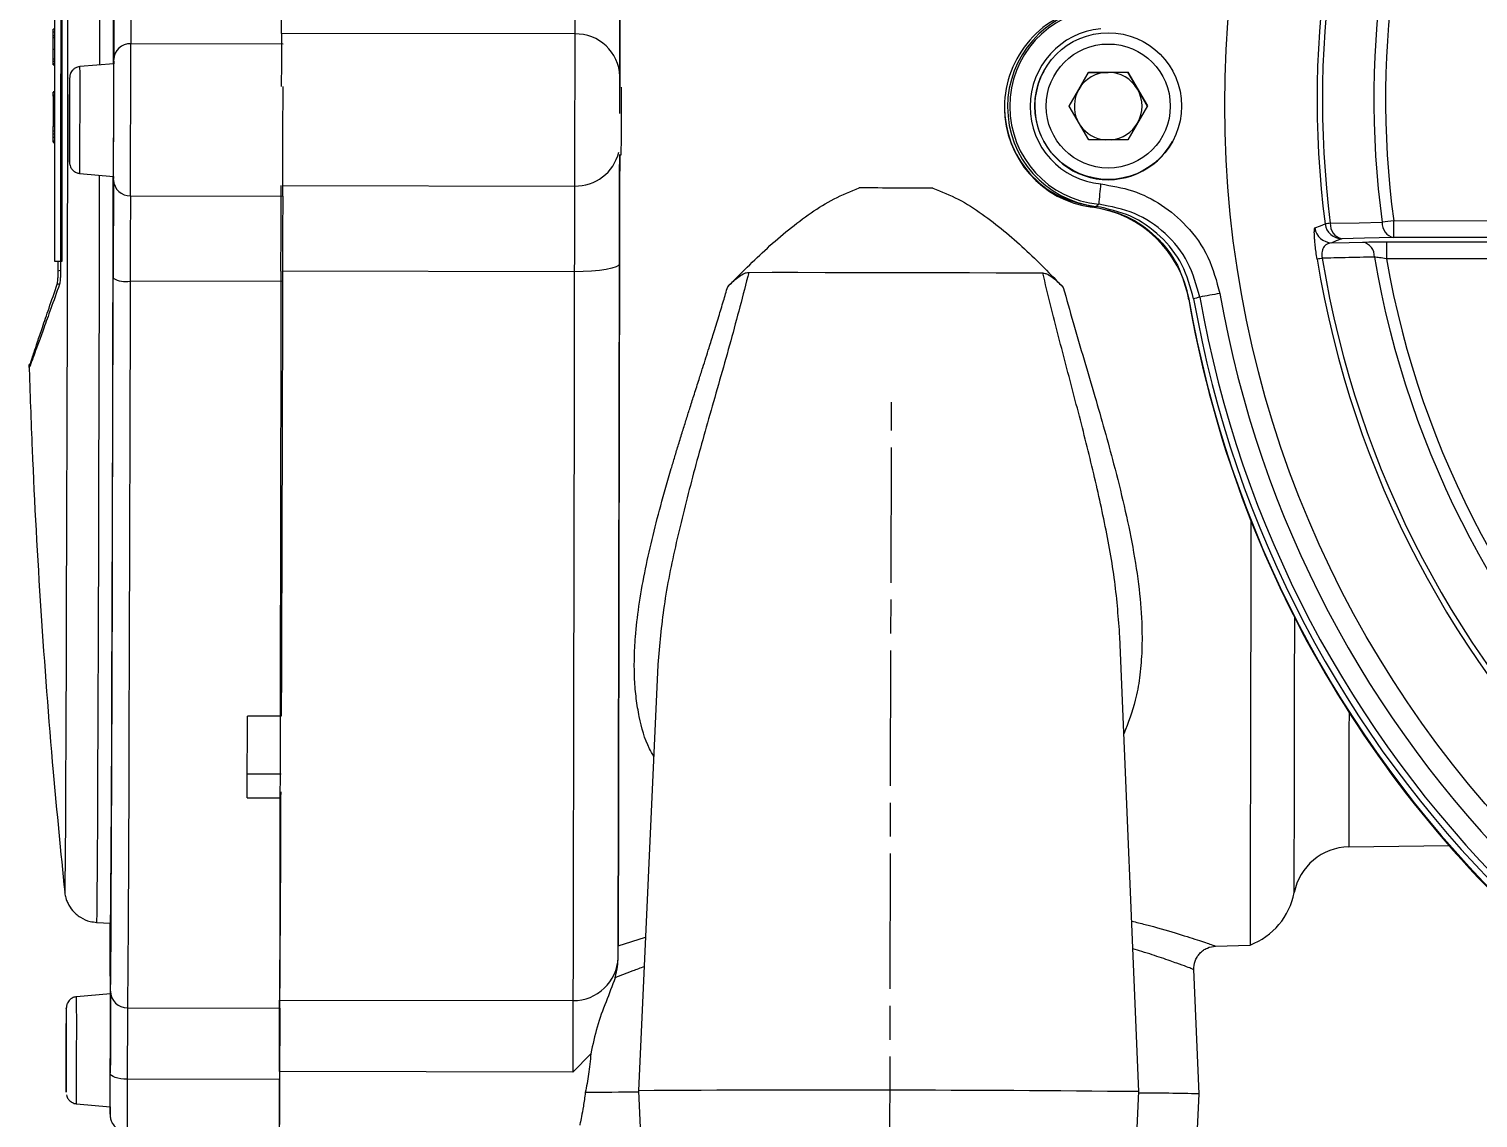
# Model space of a CAD drawing. Header units: millimetres. Extents: x 2320 to 4000, y 933 to 2121.
# Drawn here: x 2625.3 to 2753.8, y 1793.3 to 1889.8 of the extents above; entities that cross this region are included whole.
import ezdxf

# ---------------------------------------------------------------- set-up
doc = ezdxf.new("R2010")
doc.units = ezdxf.units.MM
doc.linetypes.add('AM_ISO08W050', pattern=[18, 12, -1.5, 3, -1.5])
doc.layers.add('AM_7', color=4, linetype='AM_ISO08W050', lineweight=25)

msp = doc.modelspace()

# ---------------------------------------------------------------- linework, layer by layer
at = {"color": 7, "linetype": 'Continuous', "lineweight": 25}
for p, q in [((2627.593, 1895.22), (2627.593, 1869.22)), ((2628.293, 1869.22), (2628.293, 1895.22)), ((2627.593, 1889.774), (2627.493, 1889.774)), ((2627.493, 1889.53), (2627.493, 1889.774)), ((2627.593, 1889.53), (2627.493, 1889.53)), ((2627.493, 1889.179), (2627.493, 1889.53)), ((2627.593, 1889.179), (2627.493, 1889.179)), ((2627.493, 1889.017), (2627.493, 1889.179)), ((2673.713, 1889.359), (2647.713, 1889.408)), ((2627.593, 1889.017), (2627.493, 1889.017)), ((2627.493, 1887.989), (2627.493, 1889.017)), ((2627.593, 1887.989), (2627.493, 1887.989)), ((2647.857, 1888.465), (2634.357, 1888.49)), ((2627.593, 1887.124), (2627.493, 1887.124)), ((2627.493, 1886.907), (2627.493, 1887.124)), ((2627.593, 1886.907), (2627.493, 1886.907)), ((2627.493, 1886.745), (2627.493, 1886.907)), ((2627.493, 1886.745), (2627.593, 1886.745)), ((2627.493, 1886.691), (2627.493, 1886.745)), ((2627.593, 1886.691), (2627.493, 1886.691)), ((2627.493, 1886.61), (2627.493, 1886.691)), ((2627.493, 1886.61), (2627.593, 1886.61)), ((2632.85, 1886.724), (2629.862, 1886.469)), ((2715.288, 1886.082), (2715.276, 1886.06)), ((2717.529, 1882.956), (2719.251, 1885.962)), ((2718.383, 1884.446), (2719.244, 1885.949)), ((2719.244, 1885.949), (2719.251, 1885.962)), ((2719.244, 1885.949), (2720.976, 1885.955)), ((2719.251, 1885.962), (2722.715, 1885.973)), ((2720.976, 1885.955), (2722.709, 1885.96)), ((2722.709, 1885.96), (2722.715, 1885.973)), ((2722.709, 1885.96), (2723.579, 1884.463)), ((2722.715, 1885.973), (2724.457, 1882.978)), ((2627.593, 1884.22), (2627.493, 1884.22)), ((2627.593, 1884.201), (2627.493, 1884.201)), ((2627.493, 1884.182), (2627.493, 1884.201)), ((2627.593, 1884.182), (2627.493, 1884.182)), ((2627.493, 1884.125), (2627.493, 1884.182)), ((2627.593, 1884.125), (2627.493, 1884.125)), ((2627.493, 1883.936), (2627.493, 1884.125)), ((2632.853, 1884.724), (2632.853, 1884.724)), ((2717.529, 1882.956), (2718.383, 1884.446)), ((2723.579, 1884.463), (2724.45, 1882.966)), ((2627.593, 1883.936), (2627.493, 1883.936)), ((2627.493, 1883.834), (2627.493, 1883.936)), ((2627.593, 1883.834), (2627.493, 1883.834)), ((2627.493, 1883.834), (2627.493, 1881.142)), ((2711.801, 1882.912), (2711.801, 1882.834)), ((2719.27, 1879.962), (2717.529, 1882.956)), ((2724.457, 1882.978), (2722.734, 1879.973)), ((2627.593, 1881.142), (2627.493, 1881.142)), ((2627.493, 1880.807), (2627.493, 1881.142)), ((2627.493, 1880.783), (2627.593, 1880.783)), ((2627.493, 1880.511), (2627.493, 1880.566)), ((2627.493, 1880.491), (2627.593, 1880.491)), ((2627.493, 1880.199), (2627.593, 1880.199)), ((2627.593, 1879.866), (2627.493, 1879.866)), ((2627.493, 1879.752), (2627.493, 1879.866)), ((2627.593, 1879.752), (2627.493, 1879.752)), ((2627.593, 1879.714), (2627.493, 1879.714)), ((2722.734, 1879.973), (2719.27, 1879.962)), ((2726.682, 1879.824), (2726.695, 1879.846)), ((2632.842, 1878.724), (2632.842, 1878.724)), ((2677.655, 1878.64), (2677.835, 1878.64)), ((2629.844, 1876.991), (2632.831, 1876.724)), ((2634.332, 1875.01), (2647.832, 1874.984)), ((2647.837, 1875.927), (2673.688, 1875.879)), ((2719.566, 1873.998), (2719.566, 1874.077)), ((2746.288, 1872.808), (2793.262, 1872.868)), ((2793.262, 1871.364), (2746.288, 1871.304)), ((2745.652, 1870.931), (2793.231, 1870.992)), ((2627.593, 1869.22), (2628.293, 1869.22)), ((2627.924, 1868.361), (2627.924, 1869.22)), ((2793.231, 1869.488), (2745.651, 1869.427)), ((2627.924, 1868.361), (2628.134, 1868.411)), ((2647.807, 1867.412), (2634.307, 1867.437)), ((2673.673, 1868.287), (2647.809, 1868.335)), ((2627.845, 1867.178), (2628.061, 1867.226)), ((2728.144, 1865.86), (2728.144, 1865.781)), ((2625.352, 1859.767), (2625.353, 1859.776)), ((2723.707, 1795.616), (2722.023, 1835.926)), ((2681.086, 1833.443), (2679.367, 1795.699)), ((2647.702, 1828.879), (2644.702, 1828.884)), ((2644.684, 1823.78), (2647.677, 1823.774)), ((2644.676, 1821.669), (2647.676, 1821.664)), ((2647.676, 1821.664), (2647.677, 1822.179)), ((2742.307, 1817.305), (2751.176, 1817.443)), ((2628.505, 1813.309), (2628.505, 1813.313)), ((2631.328, 1810.618), (2632.565, 1810.551)), ((2677.56, 1807.663), (2677.561, 1808.524)), ((2677.561, 1808.524), (2679.987, 1809.3)), ((2730.489, 1808.51), (2733.562, 1808.611)), ((2730.509, 1808.511), (2730.489, 1808.517)), ((2733.562, 1808.612), (2733.562, 1808.611)), ((2677.558, 1807.501), (2677.56, 1807.663)), ((2729.037, 1795.416), (2728.577, 1806.429)), ((2632.53, 1804.52), (2632.531, 1804.277)), ((2632.553, 1804.453), (2632.551, 1804.279)), ((2632.553, 1804.279), (2629.565, 1804.023)), ((2647.583, 1803.736), (2673.552, 1803.688)), ((2632.557, 1802.279), (2632.556, 1802.279)), ((2634.075, 1803.041), (2647.575, 1803.015)), ((2673.54, 1797.341), (2675.143, 1798.976)), ((2647.55, 1796.693), (2634.05, 1796.719)), ((2673.54, 1797.341), (2647.552, 1797.39)), ((2632.545, 1796.279), (2632.545, 1796.279)), ((2679.367, 1795.699), (2679.785, 1785.704)), ((2723.252, 1785.623), (2723.707, 1795.616)), ((2728.582, 1785.428), (2729.037, 1795.416)), ((2629.548, 1794.546), (2632.534, 1794.279))]:
    msp.add_line(p, q, dxfattribs=at)
at = {"color": 7, "linetype": 'Continuous', "lineweight": 25, "flags": 128}
for points in [[(2631.596, 1952.892), (2631.602, 1952.814), (2631.61, 1952.404), (2631.617, 1951.644), (2631.623, 1950.54), (2631.628, 1949.094), (2631.633, 1947.316), (2631.637, 1945.214), (2631.64, 1942.798), (2631.642, 1940.08), (2631.643, 1937.074), (2631.643, 1933.794), (2631.643, 1930.257), (2631.641, 1926.48), (2631.639, 1922.482), (2631.636, 1918.282), (2631.632, 1913.902), (2631.627, 1909.363), (2631.621, 1904.687), (2631.614, 1899.898), (2631.607, 1895.019), (2631.599, 1890.075), (2631.593, 1886.617)], [(2632.83, 1886.723), (2632.832, 1888.028), (2632.841, 1893.015), (2632.848, 1897.947), (2632.855, 1902.797), (2632.861, 1907.543), (2632.867, 1912.16), (2632.871, 1916.626), (2632.875, 1920.918), (2632.878, 1925.015), (2632.879, 1928.896), (2632.88, 1932.542), (2632.88, 1935.936), (2632.879, 1939.059), (2632.878, 1941.897), (2632.875, 1944.436), (2632.872, 1946.662), (2632.867, 1948.565), (2632.862, 1950.134), (2632.856, 1951.364), (2632.849, 1952.246), (2632.842, 1952.777), (2632.833, 1952.955)], [(2673.727, 1896.911), (2673.725, 1895.662), (2673.723, 1894.464), (2673.72, 1893.336), (2673.718, 1892.298), (2673.717, 1891.367), (2673.715, 1890.558), (2673.714, 1889.885), (2673.713, 1889.359)], [(2677.717, 1891.64), (2677.707, 1886.343), (2677.704, 1884.64)], [(2673.713, 1889.359), (2673.711, 1888.56), (2673.709, 1887.413), (2673.707, 1885.985), (2673.704, 1884.36), (2673.7, 1882.634), (2673.697, 1880.905), (2673.694, 1879.277), (2673.691, 1877.843), (2673.689, 1876.688), (2673.688, 1875.879)], [(2632.829, 1876.725), (2632.831, 1876.553), (2632.833, 1876.73), (2632.836, 1877.249), (2632.84, 1878.076), (2632.843, 1879.153), (2632.847, 1880.407), (2632.849, 1881.753), (2632.852, 1883.099), (2632.853, 1884.353), (2632.854, 1885.43), (2632.853, 1886.256), (2632.852, 1886.776), (2632.85, 1886.953), (2632.85, 1886.953)], [(2632.85, 1886.953), (2632.848, 1886.776), (2632.847, 1886.724)], [(2628.932, 1878.178), (2628.932, 1878.093), (2628.934, 1878.001), (2628.936, 1878.273), (2628.939, 1878.884), (2628.942, 1879.773), (2628.945, 1880.855), (2628.947, 1882.022), (2628.949, 1883.161), (2628.95, 1884.16), (2628.95, 1884.921), (2628.949, 1885.37), (2628.947, 1885.463), (2628.944, 1885.191), (2628.942, 1884.58), (2628.939, 1883.69), (2628.936, 1882.609), (2628.933, 1881.441), (2628.932, 1880.303), (2628.932, 1880.303)], [(2628.753, 1881.76), (2628.744, 1876.802), (2628.733, 1871.869), (2628.723, 1866.989), (2628.711, 1862.186), (2628.7, 1857.485), (2628.688, 1852.913), (2628.676, 1848.492), (2628.663, 1844.245), (2628.651, 1840.196), (2628.638, 1836.365), (2628.626, 1832.773), (2628.613, 1829.438), (2628.601, 1826.378), (2628.588, 1823.609), (2628.576, 1821.145), (2628.565, 1819), (2628.553, 1817.184), (2628.542, 1815.708), (2628.532, 1814.579), (2628.522, 1813.803), (2628.513, 1813.384), (2628.505, 1813.309)], [(2628.932, 1880.303), (2628.931, 1879.304), (2628.931, 1879.204)], [(2677.693, 1878.64), (2677.687, 1875.716), (2677.677, 1870.439), (2677.668, 1865.221), (2677.658, 1860.087), (2677.649, 1855.064), (2677.639, 1850.175), (2677.631, 1845.446), (2677.622, 1840.9), (2677.614, 1836.558), (2677.606, 1832.443), (2677.599, 1828.575), (2677.592, 1824.974), (2677.586, 1821.656), (2677.58, 1818.638), (2677.575, 1815.936), (2677.571, 1813.563), (2677.567, 1811.53), (2677.564, 1809.847), (2677.561, 1808.524)], [(2631.575, 1876.837), (2631.571, 1875.094), (2631.561, 1870.133), (2631.55, 1865.23), (2631.538, 1860.408), (2631.527, 1855.692), (2631.514, 1851.105), (2631.502, 1846.669), (2631.49, 1842.407), (2631.477, 1838.34), (2631.464, 1834.487), (2631.451, 1830.868), (2631.439, 1827.5), (2631.426, 1824.401), (2631.414, 1821.585), (2631.402, 1819.067), (2631.39, 1816.859), (2631.378, 1814.972), (2631.367, 1813.415), (2631.357, 1812.196), (2631.347, 1811.321), (2631.337, 1810.794), (2631.328, 1810.618)], [(2632.565, 1810.551), (2632.569, 1810.596), (2632.579, 1810.95), (2632.588, 1811.657), (2632.599, 1812.714), (2632.61, 1814.114), (2632.621, 1815.852), (2632.633, 1817.917), (2632.645, 1820.301), (2632.657, 1822.991), (2632.67, 1825.973), (2632.683, 1829.234), (2632.695, 1832.756), (2632.708, 1836.522), (2632.721, 1840.514), (2632.733, 1844.711), (2632.746, 1849.092), (2632.758, 1853.637), (2632.77, 1858.321), (2632.782, 1863.122), (2632.793, 1868.016), (2632.804, 1872.979), (2632.811, 1876.726)], [(2673.688, 1875.879), (2673.687, 1875.345), (2673.685, 1874.665), (2673.684, 1873.85), (2673.682, 1872.913), (2673.68, 1871.871), (2673.678, 1870.739), (2673.676, 1869.538), (2673.673, 1868.287)], [(2739.312, 1872.161), (2739.814, 1872.361), (2740.208, 1872.518)], [(2740.671, 1872.581), (2743.243, 1872.63), (2745.264, 1872.669)], [(2741.695, 1871.209), (2741.193, 1871.011), (2740.799, 1870.855)], [(2746.288, 1871.304), (2743.716, 1871.251), (2741.695, 1871.209)], [(2740.799, 1870.855), (2742.344, 1870.887), (2743.558, 1870.912)], [(2677.675, 1868.982), (2677.598, 1868.845), (2677.37, 1868.714), (2677, 1868.593), (2676.502, 1868.487), (2675.896, 1868.401), (2675.204, 1868.337), (2674.454, 1868.299), (2673.673, 1868.287)], [(2632.578, 1804.52), (2632.589, 1805.638), (2632.6, 1807.102), (2632.612, 1808.903), (2632.624, 1811.034), (2632.637, 1813.484), (2632.65, 1816.244), (2632.663, 1819.3), (2632.676, 1822.639), (2632.69, 1826.245), (2632.703, 1830.102), (2632.716, 1834.193), (2632.73, 1838.5), (2632.743, 1843.002), (2632.756, 1847.679), (2632.769, 1852.511), (2632.781, 1857.474), (2632.793, 1862.548), (2632.805, 1867.709)], [(2634.307, 1867.437), (2634.295, 1862.178), (2634.283, 1857.008), (2634.27, 1851.949), (2634.257, 1847.025), (2634.244, 1842.258), (2634.23, 1837.67), (2634.217, 1833.282), (2634.203, 1829.113), (2634.189, 1825.182), (2634.176, 1821.506), (2634.162, 1818.104), (2634.149, 1814.99), (2634.136, 1812.177), (2634.123, 1809.68), (2634.11, 1807.508), (2634.098, 1805.673), (2634.086, 1804.181), (2634.075, 1803.041)], [(2647.807, 1867.412), (2647.795, 1862.119), (2647.783, 1856.916), (2647.77, 1851.827), (2647.757, 1846.875), (2647.743, 1842.082), (2647.73, 1837.472), (2647.716, 1833.064), (2647.702, 1828.879)], [(2673.673, 1868.287), (2673.663, 1863.024), (2673.654, 1857.849), (2673.644, 1852.784), (2673.635, 1847.853), (2673.626, 1843.079), (2673.617, 1838.482), (2673.609, 1834.084), (2673.601, 1829.904), (2673.594, 1825.961), (2673.587, 1822.274), (2673.581, 1818.858), (2673.575, 1815.73), (2673.569, 1812.903), (2673.565, 1810.39), (2673.561, 1808.203), (2673.557, 1806.352), (2673.554, 1804.844), (2673.552, 1803.688)], [(2689.144, 1868.23), (2691.218, 1868.231), (2693.489, 1868.231), (2695.915, 1868.23), (2698.449, 1868.227), (2701.043, 1868.223), (2703.65, 1868.218), (2706.219, 1868.211), (2708.703, 1868.204), (2711.054, 1868.196), (2713.229, 1868.188), (2715.185, 1868.178)], [(2733.632, 1846.22), (2733.63, 1844.893), (2733.622, 1840.604), (2733.614, 1836.514), (2733.607, 1832.642), (2733.6, 1829.006), (2733.593, 1825.623), (2733.588, 1822.511), (2733.582, 1819.683), (2733.578, 1817.153), (2733.573, 1814.933), (2733.57, 1813.034), (2733.567, 1811.465), (2733.565, 1810.233), (2733.563, 1809.345), (2733.562, 1808.803), (2733.562, 1808.612)], [(2737.476, 1813.257), (2737.476, 1813.337), (2737.477, 1813.753), (2737.478, 1814.525), (2737.48, 1815.648), (2737.483, 1817.117), (2737.486, 1818.924), (2737.49, 1821.059), (2737.495, 1823.511), (2737.5, 1826.268), (2737.506, 1829.316), (2737.512, 1832.638), (2737.519, 1836.218), (2737.521, 1837.607)], [(2644.676, 1821.669), (2644.68, 1822.52), (2644.683, 1823.386), (2644.686, 1824.267), (2644.689, 1825.162), (2644.693, 1826.071), (2644.696, 1826.995), (2644.699, 1827.933), (2644.702, 1828.884)], [(2742.329, 1829.225), (2742.326, 1827.673), (2742.321, 1825.185), (2742.317, 1823.019), (2742.314, 1821.187), (2742.311, 1819.699), (2742.309, 1818.564), (2742.307, 1817.789), (2742.307, 1817.377), (2742.307, 1817.305)], [(2632.532, 1794.279), (2632.532, 1794.23), (2632.534, 1794.053), (2632.536, 1794.23), (2632.54, 1794.75), (2632.543, 1795.576), (2632.546, 1796.653), (2632.55, 1797.907), (2632.553, 1799.253), (2632.555, 1800.599), (2632.556, 1801.853), (2632.557, 1802.93), (2632.557, 1803.756), (2632.555, 1804.276), (2632.553, 1804.453), (2632.553, 1804.453)], [(2673.552, 1803.688), (2673.552, 1803.372), (2673.551, 1802.898), (2673.55, 1802.274), (2673.548, 1801.511), (2673.546, 1800.62), (2673.545, 1799.617), (2673.542, 1798.518), (2673.54, 1797.341)], [(2628.648, 1802.745), (2628.645, 1802.134), (2628.642, 1801.245), (2628.639, 1800.163), (2628.637, 1798.996), (2628.635, 1797.857), (2628.634, 1796.858), (2628.634, 1796.097), (2628.635, 1795.648), (2628.637, 1795.555), (2628.64, 1795.827), (2628.642, 1796.438), (2628.645, 1797.328), (2628.648, 1798.409), (2628.651, 1799.576), (2628.652, 1800.715), (2628.653, 1801.714), (2628.653, 1802.475), (2628.652, 1802.924), (2628.651, 1803.028)], [(2628.651, 1803.028), (2628.65, 1803.017), (2628.648, 1802.745)], [(2634.05, 1796.719), (2633.758, 1796.729), (2633.476, 1796.76), (2633.217, 1796.809), (2632.989, 1796.875), (2632.803, 1796.955), (2632.664, 1797.047), (2632.578, 1797.146), (2632.549, 1797.249)], [(2634.05, 1796.719), (2634.046, 1795.175), (2634.042, 1793.87), (2634.037, 1792.879), (2634.033, 1792.261), (2634.03, 1792.05), (2634.03, 1792.05)], [(2632.53, 1794.279), (2632.53, 1794.012), (2632.53, 1794.011)], [(2632.53, 1794.011), (2632.532, 1793.605), (2632.534, 1793.605), (2632.537, 1793.967)]]:
    msp.add_lwpolyline(points, dxfattribs=at)
at = {"color": 7, "linetype": 'Continuous', "lineweight": 25}
for centre, radius in [((2825.978, 1883.076), 94.663), ((2720.991, 1882.964), 6.5), ((2720.993, 1882.967), 5.5)]:
    msp.add_circle(centre, radius, dxfattribs=at)
for centre, radius, start, end in [((2826.239, 1883.551), 86.736, 352.83814, 187.30792), ((2826.241, 1883.555), 86.27, 352.83813, 187.30793), ((2826.248, 1883.568), 81.714, 352.48125, 187.66482), ((2826.249, 1883.569), 80.681, 352.48124, 187.66483), ((5323.797, 1890.221), 2690.945, 179.881276, 180.066691), ((4974.308, 1891.214), 2339.952, 179.881276, 180.066691), ((2720.958, 1882.904), 8.89, 96.98978, 263.15691), ((2720.976, 1882.936), 8.712, 95.44582, 264.70086), ((2673.827, 1885.48), 3.881, 1.80798, 91.68764), ((2720.979, 1882.942), 6.912, 95.44583, 264.70085), ((2634.309, 1887.035), 1.456, 88.07281, 177.89879), ((148.1, 1886.435), 2486.258, 359.736703, 0.04736), ((1482.758, 1883.892), 1150.095, 359.642939, 0.141123), ((631.118, 1885.525), 2001.736, 359.739298, 0.044764), ((1539.884, 1883.784), 1089.981, 359.642939, 0.141123), ((2720.979, 1882.942), 6.5, 151.33654, 180.18019), ((2720.986, 1882.955), 3, 90.17977, 150.17994), ((2720.986, 1882.955), 3, 30.18021, 90.17985), ((176.141, 1886.253), 2471.716, 359.738774, 359.9639), ((2497.39, 1883.59), 180.459, 359.74439, 0.33318), ((2720.986, 1882.955), 3, 150.18007, 204.99697), ((2720.986, 1882.955), 3, 330.18008, 30.18027), ((2076.545, 1882.534), 601.303, 359.628875, 0.02389), ((2720.701, 1882.825), 8.9, 179.94627, 262.67299), ((2720.979, 1882.942), 6.5, 180.18018, 331.33619), ((2720.986, 1882.955), 3, 275.42388, 330.17995), ((2720.986, 1882.955), 3, 215.36346, 264.93578), ((2673.803, 1879.799), 3.922, 268.31114, 346.33156), ((5323.769, 1863.143), 2690.968, 179.717372, 179.902786), ((2634.289, 1876.465), 1.456, 181.88531, 271.71128), ((4974.276, 1863.467), 2339.972, 179.717372, 179.902786), ((4987.777, 1863.442), 2339.973, 179.717372, 179.902786), ((2388.186, 1906.428), 333.541, 354.46584, 354.776), ((2718.29, 1864.08), 10, 9.79777, 82.67294), ((2744.652, 1841.258), 31.574, 97.24268, 98.09111), ((2741.696, 1872.71), 1.501, 187.31768, 269.97405), ((2741.98, 1872.49), 1.312, 176.01276, 257.48158), ((2746.571, 1872.582), 1.309, 176.18654, 257.51891), ((2799.321, 1478.315), 398.042, 97.65651, 97.80527), ((2517.143, 1872.15), 229.146, 359.78854, 0.16471), ((2740.8, 1872.355), 1.5, 187.44209, 269.97419), ((2743.282, 1869.646), 1.295, 357.15964, 77.71747), ((2974.796, 1870.086), 229.146, 179.78854, 180.16471), ((2745.124, 1837.49), 32.402, 99.16332, 99.99024), ((2826.203, 1883.486), 87.837, 189.2274, 262.22982), ((2826.205, 1883.489), 87.371, 189.2274, 262.22982), ((2826.212, 1883.503), 82.815, 189.67715, 261.85282), ((2826.213, 1883.504), 81.782, 189.91182, 261.65393), ((2633.949, 1869.749), 2.339, 240.72083, 278.81017), ((2825.7, 1882.612), 98.999, 189.66157, 229.67541), ((2762.006, 1686.873), 182.163, 99.83918, 100.40576), ((2825.976, 1883.071), 98.358, 189.97103, 260.17554), ((2825.979, 1883.077), 96.56, 189.97103, 260.17554), ((2825.7, 1882.707), 99, 189.79776, 259.98721), ((2825.959, 1883.039), 98.897, 189.98805, 260.15852), ((-880.526, 1831.477), 3528.216, 359.537796, 359.840635), ((2742.384, 1812.305), 5, 90.89234, 169.02358), ((2731.352, 1814.445), 6.238, 290.74804, 349.02358), ((3881.718, 1811.926), 1249.211, 180.06293, 180.33972), ((2673.592, 1807.657), 3.969, 269.43252, 357.74848), ((4128.426, 1794.996), 1495.878, 179.635228, 179.913718), ((2634.066, 1804.529), 1.489, 180.3825, 270.35096), ((1540.791, 1801.336), 1088.777, 359.642663, 0.141399), ((1483.732, 1801.444), 1148.825, 359.642663, 0.141399), ((3934.813, 1794.76), 1300.764, 179.635228, 179.913718), ((3948.312, 1794.734), 1300.763, 179.635228, 179.913718), ((1658.796, 1799.071), 973.755, 359.699687, 359.892774), ((2119.286, 1796.661), 528.264, 359.49715, 0.00348), ((2680.053, 1202.251), 593.31, 90.065658, 90.522232), ((2696.342, -968.907), 2764.658, 89.432878, 90.351802), ((2724.122, 1599.794), 195.684, 88.56072, 90.1233)]:
    msp.add_arc(centre, radius, start, end, dxfattribs=at)
for points, knots in [([(2628.765, 1950.217), (2628.769, 1950.129), (2628.778, 1949.948), (2628.789, 1948.448), (2628.799, 1945.949), (2628.805, 1942.325), (2628.81, 1937.615), (2628.811, 1931.885), (2628.809, 1925.451), (2628.804, 1918.554), (2628.798, 1911.424), (2628.789, 1904.029), (2628.779, 1896.537), (2628.767, 1889.103), (2628.758, 1884.177), (2628.753, 1881.76)], [0, 0, 0, 0, 0.0736754, 0.1504344, 0.2298849, 0.3115242, 0.3947507, 0.4788859, 0.5632051, 0.6400411, 0.7158686, 0.7901842, 0.8625449, 0.9325805, 1, 1, 1, 1]), ([(2677.706, 1885.603), (2677.707, 1886.097), (2677.709, 1887.102), (2677.713, 1889.626), (2677.719, 1892.692), (2677.724, 1895.028), (2677.726, 1896.176)], [0, 0, 0, 0, 0.2457963, 0.5, 0.7542037, 1, 1, 1, 1]), ([(2628.185, 1895.162), (2628.175, 1892.994), (2628.156, 1888.555), (2628.138, 1881.762), (2628.13, 1874.968), (2628.133, 1870.529), (2628.134, 1868.361)], [0, 0, 0, 0, 0.2442183, 0.4999999, 0.7557815, 1, 1, 1, 1]), ([(2647.713, 1889.408), (2647.712, 1889.095), (2647.711, 1888.47), (2647.708, 1886.824), (2647.706, 1885.502), (2647.704, 1884.741), (2647.704, 1884.696)], [0, 0, 0, 0, 0.3266104, 0.6532207, 0.9798311, 1, 1, 1, 1]), ([(2627.493, 1887.124), (2627.493, 1887.19), (2627.493, 1887.367), (2627.493, 1887.656), (2627.493, 1887.878), (2627.493, 1887.989)], [0, 0, 0, 0, 0.2309563, 0.6153551, 1, 1, 1, 1]), ([(2629.86, 1886.449), (2629.782, 1886.445), (2629.602, 1886.434), (2629.367, 1886.3), (2629.179, 1886.127), (2629.061, 1885.948), (2628.994, 1885.787), (2628.964, 1885.663), (2628.953, 1885.581), (2628.95, 1885.542), (2628.948, 1885.52), (2628.948, 1885.5), (2628.947, 1885.47), (2628.946, 1885.39), (2628.945, 1885.271), (2628.944, 1885.057), (2628.944, 1885.045)], [0, 0, 0, 0, 0.0737169, 0.1702755, 0.2500217, 0.3174267, 0.3729165, 0.4156756, 0.4400222, 0.4534081, 0.4648702, 0.4816966, 0.5170365, 0.6487935, 0.9802805, 1, 1, 1, 1]), ([(2677.7, 1882.297), (2677.7, 1882.402), (2677.701, 1882.818), (2677.702, 1883.577), (2677.704, 1884.459), (2677.705, 1885.19), (2677.706, 1885.467), (2677.706, 1885.603)], [0, 0, 0, 0, 0.0764359, 0.3019499, 0.5382179, 0.774486, 1, 1, 1, 1]), ([(2628.94, 1882.996), (2628.941, 1883.28), (2628.942, 1883.62), (2628.943, 1883.93), (2628.943, 1884.011), (2628.944, 1883.882), (2628.945, 1883.749), (2628.946, 1883.766), (2628.947, 1883.678), (2628.946, 1883.443), (2628.946, 1883.133), (2628.945, 1882.593), (2628.945, 1882.076), (2628.944, 1881.622), (2628.944, 1881.351), (2628.943, 1880.952), (2628.941, 1880.526), (2628.939, 1879.841), (2628.938, 1879.534), (2628.937, 1879.452), (2628.937, 1879.582), (2628.936, 1879.714), (2628.935, 1879.697), (2628.934, 1879.785), (2628.934, 1880.02), (2628.935, 1880.331), (2628.936, 1880.871), (2628.936, 1881.388), (2628.936, 1881.842), (2628.937, 1882.113), (2628.938, 1882.509), (2628.939, 1882.775), (2628.94, 1882.996)], [0, 0, 0, 0, 0.0662649, 0.0793317, 0.0917493, 0.1205736, 0.1985399, 0.2267612, 0.2498448, 0.2658901, 0.2845053, 0.318085, 0.3794264, 0.4082507, 0.4206683, 0.4337351, 0.5, 0.5662649, 0.5793317, 0.5917493, 0.6205736, 0.6985399, 0.7267612, 0.7498448, 0.7658901, 0.7845053, 0.818085, 0.8794264, 0.9082507, 0.9206683, 0.9337351, 1, 1, 1, 1]), ([(2627.493, 1880.491), (2627.493, 1880.533), (2627.493, 1880.609), (2627.493, 1880.698), (2627.493, 1880.754), (2627.493, 1880.779), (2627.493, 1880.782), (2627.493, 1880.783)], [0, 0, 0, 0, 0.2950391, 0.5335944, 0.7263852, 0.8881167, 1, 1, 1, 1]), ([(2627.493, 1880.199), (2627.493, 1880.202), (2627.493, 1880.209), (2627.493, 1880.261), (2627.493, 1880.337), (2627.493, 1880.419), (2627.493, 1880.471), (2627.493, 1880.491)], [0, 0, 0, 0, 0.1979484, 0.397719, 0.6289038, 0.8619952, 1, 1, 1, 1]), ([(2627.493, 1879.866), (2627.493, 1879.932), (2627.493, 1880.037), (2627.493, 1880.142), (2627.493, 1880.18)], [0, 0, 0, 0, 0.6362211, 1, 1, 1, 1]), ([(2628.932, 1880.302), (2628.932, 1880.131), (2628.931, 1879.632), (2628.931, 1878.92), (2628.931, 1878.3), (2628.931, 1878.062), (2628.933, 1877.981), (2628.933, 1877.964), (2628.936, 1877.905), (2628.945, 1877.822), (2628.977, 1877.674), (2629.068, 1877.465), (2629.246, 1877.239), (2629.512, 1877.053), (2629.728, 1877.018), (2629.829, 1877.001)], [0, 0, 0, 0, 0.0985995, 0.2878983, 0.4777684, 0.6680791, 0.7165624, 0.7504867, 0.7578943, 0.7675649, 0.7980747, 0.8356015, 0.8864138, 0.9467896, 1, 1, 1, 1]), ([(2677.675, 1868.982), (2677.677, 1870.134), (2677.681, 1872.477), (2677.687, 1875.53), (2677.691, 1877.665), (2677.692, 1878.423), (2677.693, 1878.64)], [0, 0, 0, 0, 0.2869892, 0.5837948, 0.8806003, 1, 1, 1, 1]), ([(2687.263, 1866.953), (2688.414, 1868.117), (2690.727, 1870.457), (2693.909, 1873.059), (2696.677, 1874.816), (2698.171, 1875.408), (2698.924, 1875.707)], [0, 0, 0, 0, 0.3351729, 0.6736325, 0.8353953, 1, 1, 1, 1]), ([(2705.454, 1875.694), (2706.213, 1875.388), (2707.75, 1874.769), (2710.498, 1872.981), (2713.638, 1870.368), (2715.879, 1868.055), (2717.007, 1866.891)], [0, 0, 0, 0, 0.1664395, 0.33683, 0.6662108, 1, 1, 1, 1]), ([(2720.341, 1876.06), (2721.29, 1875.903), (2723.185, 1875.59), (2725.784, 1874.272), (2728.114, 1872.307), (2730.013, 1869.64), (2730.589, 1867.453), (2730.878, 1866.357)], [0, 0, 0, 0, 0.1872716, 0.3736538, 0.5608014, 0.7799695, 1, 1, 1, 1]), ([(2719.899, 1874.077), (2719.95, 1874.111), (2720.042, 1874.172), (2720.132, 1874.234), (2720.171, 1874.262)], [0, 0, 0, 0, 0.56, 1, 1, 1, 1]), ([(2728.561, 1865.886), (2728.278, 1866.918), (2727.714, 1868.979), (2725.692, 1871.521), (2723.04, 1873.399), (2720.947, 1873.851), (2719.899, 1874.077)], [0, 0, 0, 0, 0.2500466, 0.4994486, 0.7493959, 1, 1, 1, 1]), ([(2729.104, 1866.041), (2728.814, 1867.093), (2728.233, 1869.198), (2726.14, 1871.776), (2723.396, 1873.651), (2721.247, 1874.058), (2720.171, 1874.262)], [0, 0, 0, 0, 0.24974351, 0.4995348, 0.74962295, 1, 1, 1, 1]), ([(2739.503, 1869.401), (2739.471, 1869.61), (2739.404, 1870.04), (2739.334, 1870.619), (2739.285, 1871.124), (2739.253, 1871.629), (2739.253, 1872.057), (2739.292, 1872.126), (2739.312, 1872.161)], [0, 0, 0, 0, 0.1205701, 0.248545, 0.3726337, 0.5008274, 0.7400783, 1, 1, 1, 1]), ([(2740.799, 1870.855), (2740.561, 1870.807), (2740.27, 1870.748), (2740.02, 1870.346), (2739.94, 1870.111), (2739.914, 1869.862), (2739.93, 1869.643), (2739.953, 1869.534), (2739.964, 1869.479)], [0, 0, 0, 0, 0.5643515, 0.6914278, 0.805879, 0.905621, 0.952395, 1, 1, 1, 1]), ([(2743.558, 1870.912), (2743.909, 1870.917), (2744.536, 1870.928), (2745.31, 1870.93), (2745.652, 1870.931)], [0, 0, 0, 0, 0.55921, 1, 1, 1, 1]), ([(2677.56, 1807.663), (2677.561, 1808.184), (2677.563, 1809.236), (2677.567, 1811.716), (2677.573, 1814.893), (2677.581, 1818.828), (2677.589, 1823.477), (2677.599, 1828.774), (2677.61, 1834.643), (2677.622, 1840.996), (2677.635, 1847.706), (2677.648, 1854.664), (2677.661, 1861.75), (2677.67, 1866.586), (2677.675, 1868.982)], [0, 0, 0, 0, 0.0799787, 0.161403, 0.2441777, 0.3289195, 0.4142314, 0.5, 0.5857633, 0.6710753, 0.7558223, 0.8385919, 0.9200188, 1, 1, 1, 1]), ([(2744.576, 1869.582), (2743.715, 1869.563), (2742.177, 1869.528), (2740.64, 1869.494), (2739.964, 1869.479)], [0, 0, 0, 0, 0.5600002, 1, 1, 1, 1]), ([(2745.651, 1869.427), (2745.432, 1869.461), (2745.036, 1869.522), (2744.718, 1869.563), (2744.576, 1869.582)], [0, 0, 0, 0, 0.5527153, 1, 1, 1, 1]), ([(2627.845, 1867.178), (2627.858, 1867.229), (2627.882, 1867.325), (2627.906, 1867.616), (2627.922, 1867.956), (2627.924, 1868.224), (2627.924, 1868.361)], [0, 0, 0, 0, 0.2756722, 0.5193528, 0.7529471, 1, 1, 1, 1]), ([(2628.134, 1868.361), (2628.133, 1868.224), (2628.132, 1867.956), (2628.115, 1867.617), (2628.09, 1867.325), (2628.065, 1867.229), (2628.051, 1867.178)], [0, 0, 0, 0, 0.2468652, 0.4800542, 0.7236415, 1, 1, 1, 1]), ([(2689.144, 1868.23), (2688.613, 1866.196), (2687.534, 1862.06), (2685.784, 1856.017), (2684.109, 1850.047), (2682.661, 1844.259), (2681.522, 1838.68), (2681.231, 1835.191), (2681.088, 1833.475)], [0, 0, 0, 0, 0.1647618, 0.3350321, 0.5023467, 0.6708007, 0.8381304, 1, 1, 1, 1]), ([(2687.263, 1866.953), (2687.554, 1867.241), (2687.99, 1867.674), (2688.567, 1868.055), (2688.906, 1868.205), (2689.068, 1868.222), (2689.144, 1868.23)], [0, 0, 0, 0, 0.4983644, 0.7492891, 0.8823643, 1, 1, 1, 1]), ([(2722.023, 1835.922), (2721.901, 1837.547), (2721.656, 1840.834), (2720.706, 1846.023), (2719.493, 1851.376), (2718.08, 1856.882), (2716.585, 1862.471), (2715.648, 1866.293), (2715.185, 1868.178)], [0, 0, 0, 0, 0.1636214, 0.3309929, 0.4979894, 0.6651428, 0.8348493, 1, 1, 1, 1]), ([(2715.185, 1868.178), (2715.257, 1868.17), (2715.41, 1868.153), (2715.735, 1868), (2716.293, 1867.616), (2716.721, 1867.181), (2717.007, 1866.891)], [0, 0, 0, 0, 0.1176897, 0.2509968, 0.5013578, 1, 1, 1, 1]), ([(2625.356, 1859.797), (2625.363, 1859.824), (2625.377, 1859.878), (2625.427, 1860.039), (2625.504, 1860.281), (2625.62, 1860.635), (2625.806, 1861.197), (2626.095, 1862.058), (2626.53, 1863.34), (2627.1, 1865.01), (2627.594, 1866.447), (2627.845, 1867.178)], [0, 0, 0, 0, 0.0695718, 0.1399778, 0.2131547, 0.2960617, 0.3930774, 0.5249841, 0.67293, 0.8337924, 1, 1, 1, 1]), ([(2628.051, 1867.178), (2627.786, 1866.435), (2627.261, 1864.971), (2626.653, 1863.279), (2626.186, 1861.987), (2625.86, 1861.092), (2625.644, 1860.506), (2625.508, 1860.145), (2625.431, 1859.945), (2625.407, 1859.887), (2625.399, 1859.868)], [0, 0, 0, 0, 0.1779854, 0.3508049, 0.5097393, 0.6510946, 0.7713641, 0.8692128, 0.9561092, 1, 1, 1, 1]), ([(2680.717, 1825.334), (2680.584, 1825.556), (2679.947, 1826.623), (2679.504, 1828.371), (2679.138, 1830.453), (2678.998, 1832.164), (2678.975, 1833.992), (2679.085, 1836.145), (2679.376, 1838.677), (2679.877, 1841.556), (2680.537, 1844.53), (2681.333, 1847.612), (2682.034, 1850.069), (2682.58, 1851.894), (2682.916, 1852.998), (2683.261, 1854.116), (2683.605, 1855.214), (2683.952, 1856.312), (2684.323, 1857.482), (2684.695, 1858.652), (2685.13, 1860.016), (2685.559, 1861.369), (2686.033, 1862.879), (2686.461, 1864.264), (2686.88, 1865.649), (2687.14, 1866.533), (2687.263, 1866.953)], [0, 0, 0, 0, 0.0223291, 0.107433, 0.1520622, 0.1982657, 0.2461795, 0.2959252, 0.3630825, 0.4345447, 0.504377, 0.5735658, 0.6485596, 0.6720734, 0.6968166, 0.7227893, 0.7467896, 0.7698616, 0.7955548, 0.8238682, 0.8466316, 0.8845664, 0.9117083, 0.9439963, 0.9734261, 1, 1, 1, 1]), ([(2717.007, 1866.891), (2717.296, 1865.857), (2717.901, 1863.699), (2718.848, 1860.483), (2719.785, 1857.3), (2720.67, 1854.227), (2721.558, 1850.984), (2722.427, 1847.512), (2723.206, 1843.798), (2723.755, 1840.211), (2723.998, 1837.087), (2723.988, 1834.483), (2723.794, 1832.319), (2723.371, 1829.896), (2722.757, 1828.309), (2722.382, 1827.337)], [0, 0, 0, 0, 0.0696737, 0.1453647, 0.2203792, 0.2906624, 0.3616333, 0.451857, 0.542691, 0.6371407, 0.7250815, 0.7885006, 0.8492592, 0.9076168, 1, 1, 1, 1]), ([(2729.104, 1866.041), (2729.003, 1866.011), (2728.822, 1865.958), (2728.64, 1865.908), (2728.561, 1865.886)], [0, 0, 0, 0, 0.56, 1, 1, 1, 1]), ([(2625.341, 1860.075), (2625.429, 1857.56), (2625.684, 1850.273), (2626.351, 1838.224), (2627.332, 1825.15), (2628.154, 1816.855), (2628.505, 1813.313)], [0, 0, 0, 0, 0.1610355, 0.4665979, 0.7721951, 1, 1, 1, 1]), ([(2628.505, 1813.313), (2628.511, 1813.258), (2628.52, 1813.169), (2628.571, 1812.908), (2628.654, 1812.62), (2628.83, 1812.189), (2629.211, 1811.604), (2629.877, 1811.029), (2630.646, 1810.692), (2631.156, 1810.638), (2631.354, 1810.617)], [0, 0, 0, 0, 0.1025358, 0.1657539, 0.2250906, 0.31398, 0.4713112, 0.6712945, 0.8725629, 1, 1, 1, 1]), ([(2723.076, 1810.723), (2723.477, 1810.626), (2724.984, 1810.262), (2726.998, 1809.663), (2729.001, 1809.039), (2730.268, 1808.607), (2730.429, 1808.543), (2730.509, 1808.511)], [0, 0, 0, 0, 0.0833209, 0.3130973, 0.5411116, 0.7716411, 1, 1, 1, 1]), ([(2728.577, 1806.428), (2728.545, 1806.443), (2728.481, 1806.473), (2727.962, 1806.673), (2727.256, 1806.933), (2726.472, 1807.211), (2725.741, 1807.462), (2724.901, 1807.74), (2724.058, 1808.011), (2723.445, 1808.195), (2723.178, 1808.275)], [0, 0, 0, 0, 0.171121, 0.3423296, 0.5176154, 0.6165683, 0.7209331, 0.8210849, 0.9219188, 1, 1, 1, 1]), ([(2728.577, 1806.428), (2728.593, 1806.682), (2728.618, 1807.072), (2728.851, 1807.55), (2729.098, 1807.882), (2729.41, 1808.154), (2729.869, 1808.421), (2730.256, 1808.475), (2730.508, 1808.51)], [0, 0, 0, 0, 0.2393769, 0.368295, 0.4999712, 0.6316509, 0.7605797, 1, 1, 1, 1]), ([(2677.293, 1805.711), (2677.374, 1806.057), (2677.535, 1806.748), (2677.55, 1807.25), (2677.558, 1807.501)], [0, 0, 0, 0, 0.5002281, 1, 1, 1, 1]), ([(2677.293, 1805.711), (2677.022, 1804.991), (2676.452, 1803.476), (2675.654, 1801.46), (2675.309, 1799.782), (2675.143, 1798.976)], [0, 0, 0, 0, 0.3196668, 0.6731776, 1, 1, 1, 1]), ([(2679.868, 1806.691), (2679.518, 1806.564), (2678.536, 1806.207), (2677.78, 1805.906), (2677.293, 1805.711)], [0, 0, 0, 0, 0.3559734, 1, 1, 1, 1]), ([(2629.566, 1804.007), (2629.509, 1804.005), (2629.346, 1804.002), (2629.116, 1803.885), (2628.912, 1803.716), (2628.782, 1803.536), (2628.707, 1803.37), (2628.67, 1803.236), (2628.657, 1803.143), (2628.653, 1803.097), (2628.652, 1803.075), (2628.651, 1803.056), (2628.65, 1803.026), (2628.649, 1802.971), (2628.648, 1802.839), (2628.648, 1802.749)], [0, 0, 0, 0, 0.0603873, 0.172694, 0.2647242, 0.3425559, 0.4071104, 0.4577306, 0.4915019, 0.5072258, 0.5199221, 0.5382789, 0.5761704, 0.7121718, 1, 1, 1, 1]), ([(2628.649, 1800.931), (2628.649, 1800.777), (2628.649, 1800.593), (2628.649, 1800.265), (2628.649, 1800.006), (2628.648, 1799.43), (2628.646, 1798.79), (2628.645, 1798.168), (2628.644, 1797.834), (2628.644, 1797.662), (2628.643, 1797.551), (2628.642, 1797.429), (2628.64, 1797.13), (2628.639, 1796.898), (2628.639, 1796.911), (2628.638, 1797.122), (2628.639, 1797.718), (2628.638, 1797.976), (2628.638, 1798.308), (2628.638, 1798.566), (2628.64, 1799.143), (2628.641, 1799.783), (2628.642, 1800.404), (2628.643, 1800.739), (2628.644, 1800.91), (2628.645, 1801.021), (2628.646, 1801.143), (2628.647, 1801.443), (2628.648, 1801.674), (2628.649, 1801.662), (2628.649, 1801.447), (2628.649, 1801.166), (2628.649, 1800.931)], [0, 0, 0, 0, 0.0662649, 0.0793317, 0.0917493, 0.1205736, 0.1985399, 0.2267612, 0.2498448, 0.2658901, 0.2845053, 0.318085, 0.3794264, 0.4082507, 0.4206683, 0.4337351, 0.5, 0.5662649, 0.5793317, 0.5917493, 0.6205736, 0.6985399, 0.7267612, 0.7498448, 0.7658901, 0.7845053, 0.818085, 0.8794264, 0.9082507, 0.9206683, 0.9337351, 1, 1, 1, 1]), ([(2675.143, 1798.976), (2675.08, 1798.354), (2674.954, 1797.112), (2674.748, 1796.061), (2674.645, 1795.537)], [0, 0, 0, 0, 0.50070369, 1, 1, 1, 1]), ([(2674.645, 1795.537), (2674.589, 1795.115), (2674.477, 1794.271), (2674.307, 1793.37), (2674.182, 1792.767), (2674.165, 1792.69), (2674.157, 1792.651)], [0, 0, 0, 0, 0.2498463, 0.5004332, 0.7504305, 1, 1, 1, 1]), ([(2628.665, 1795.334), (2628.683, 1795.263), (2628.726, 1795.087), (2628.902, 1794.836), (2629.177, 1794.638), (2629.415, 1794.539), (2629.542, 1794.549), (2629.551, 1794.55)], [0, 0, 0, 0, 0.1739277, 0.4278526, 0.6990219, 0.9792164, 1, 1, 1, 1]), ([(2632.53, 1794.018), (2632.53, 1793.997), (2632.53, 1793.756), (2632.531, 1793.633), (2632.532, 1793.543), (2632.533, 1793.5), (2632.536, 1793.45), (2632.544, 1793.353), (2632.581, 1793.133), (2632.699, 1792.828), (2632.96, 1792.465), (2633.359, 1792.183), (2633.756, 1792.037), (2633.982, 1792.064), (2634.03, 1792.069)], [0, 0, 0, 0, 0.02949211, 0.33254161, 0.43639634, 0.47260676, 0.49258017, 0.50930153, 0.55090499, 0.64045446, 0.72882023, 0.84741485, 0.96764431, 1, 1, 1, 1])]:
    msp.add_open_spline(points, degree=3, knots=knots, dxfattribs=at)
for points in [[(2647.713, 1889.408), (2647.714, 1889.768), (2647.715, 1890.488), (2647.718, 1892.284), (2647.723, 1894.458), (2647.726, 1896.126), (2647.727, 1896.96)], [(2719.599, 1891.735), (2718.55, 1891.491), (2716.451, 1891.001), (2713.89, 1888.917), (2712.198, 1886.138), (2711.605, 1882.921), (2712.185, 1879.702), (2713.867, 1876.917), (2716.421, 1874.823), (2718.517, 1874.325), (2719.566, 1874.077)], [(2647.673, 1868.335), (2647.675, 1869.171), (2647.678, 1870.842), (2647.682, 1873.025), (2647.686, 1874.833), (2647.687, 1875.563), (2647.688, 1875.928)], [(2705.454, 1875.694), (2704.372, 1875.697), (2702.208, 1875.702), (2700.019, 1875.706), (2698.924, 1875.707)], [(2719.566, 1874.077), (2720.605, 1873.844), (2722.685, 1873.38), (2725.311, 1871.489), (2727.314, 1868.946), (2727.868, 1866.889), (2728.144, 1865.86)], [(2647.673, 1868.335), (2647.668, 1865.7), (2647.659, 1860.429), (2647.644, 1852.784), (2647.63, 1845.431), (2647.617, 1838.456), (2647.605, 1831.928), (2647.594, 1825.914), (2647.584, 1820.475), (2647.575, 1815.666), (2647.567, 1811.533), (2647.56, 1808.136), (2647.555, 1805.437), (2647.553, 1804.303), (2647.552, 1803.736)], [(2647.54, 1797.39), (2647.542, 1798.174), (2647.545, 1799.742), (2647.548, 1801.634), (2647.551, 1803.078), (2647.552, 1803.517), (2647.552, 1803.736)], [(2647.54, 1797.39), (2647.539, 1796.731), (2647.537, 1795.411), (2647.534, 1793.914), (2647.532, 1792.899), (2647.532, 1792.767), (2647.532, 1792.701)]]:
    msp.add_open_spline(points, degree=3, dxfattribs=at)
at = {"layer": 'AM_7'}
msp.add_line((2701.554, 1750.719), (2701.781, 1856.719), dxfattribs=at)

doc.saveas('drawing.dxf')
